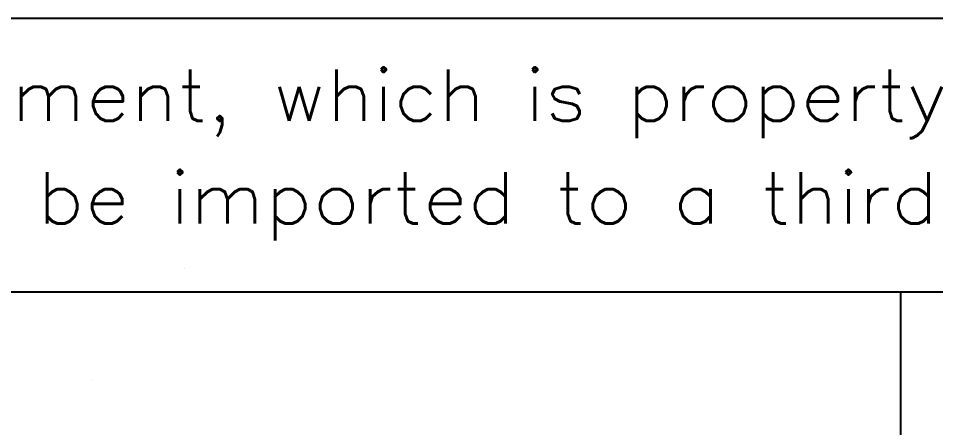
# Model space of a CAD drawing. Extents: x -22909.9 to -22897.8, y -4.7 to 4.1.
# Drawn here: x -22902.738 to -22901.917, y -3.427 to -3.061 of the extents above; entities that cross this region are included whole.
import ezdxf

# ---------------------------------------------------------------- set-up
doc = ezdxf.new("R2010")
doc.units = 0
doc.header["$LTSCALE"] = 0.5
doc.header["$MEASUREMENT"] = 0
doc.layers.get('0').update_dxf_attribs({"linetype": 'CONTINUOUS'})
doc.layers.add('FORMATO', color=7, linetype='CONTINUOUS')
doc.styles.add('SIMPLEX', font='SIMPLEX.SHX')

# ---------------------------------------------------------------- blocks, each defined once
blk = doc.blocks.new('ASTANO')
for points in [[(34.999, 46.251), (34.999, 46.251)], [(32.301, 43.025), (32.301, 43.025)]]:
    blk.add_lwpolyline(points)

msp = doc.modelspace()

# ---------------------------------------------------------------- linework, layer by layer
at = {"layer": 'FORMATO', "color": 4}
for p, q in [((-22897.82422, -3.06138), (-22903.47643, -3.06138)), ((-22903.47643, -3.3058), (-22897.82422, -3.3058))]:
    msp.add_line(p, q, dxfattribs=at)
at = {"layer": 'FORMATO', "color": 1}
msp.add_line((-22901.94881, -3.3058), (-22901.94881, -3.76408), dxfattribs=at)

# ---------------------------------------------------------------- block references
at = {"layer": 'FORMATO', "xscale": 0.03055250000000001, "yscale": 0.03055250000000001, "zscale": 0.03055250000000001}
msp.add_blockref('ASTANO', (-22903.65831, -4.69827), dxfattribs=at)

# ---------------------------------------------------------------- texts
at = {"layer": 'FORMATO', "color": 6, "style": 'SIMPLEX'}
for s, width, p in [('This document, which is property of ASTANO, must not be copied without written permission and the contents thereof', 1.13, (-22903.07925, -3.15303)), ('must not be imported to a third party nor be used for any unauthorized purpose.  Controvention will be prosecuted.', 1.14, (-22903.07925, -3.24469))]:
    msp.add_text(s, height=0.04582875, dxfattribs=dict(at, width=width)).set_placement(p)

doc.saveas('drawing.dxf')
